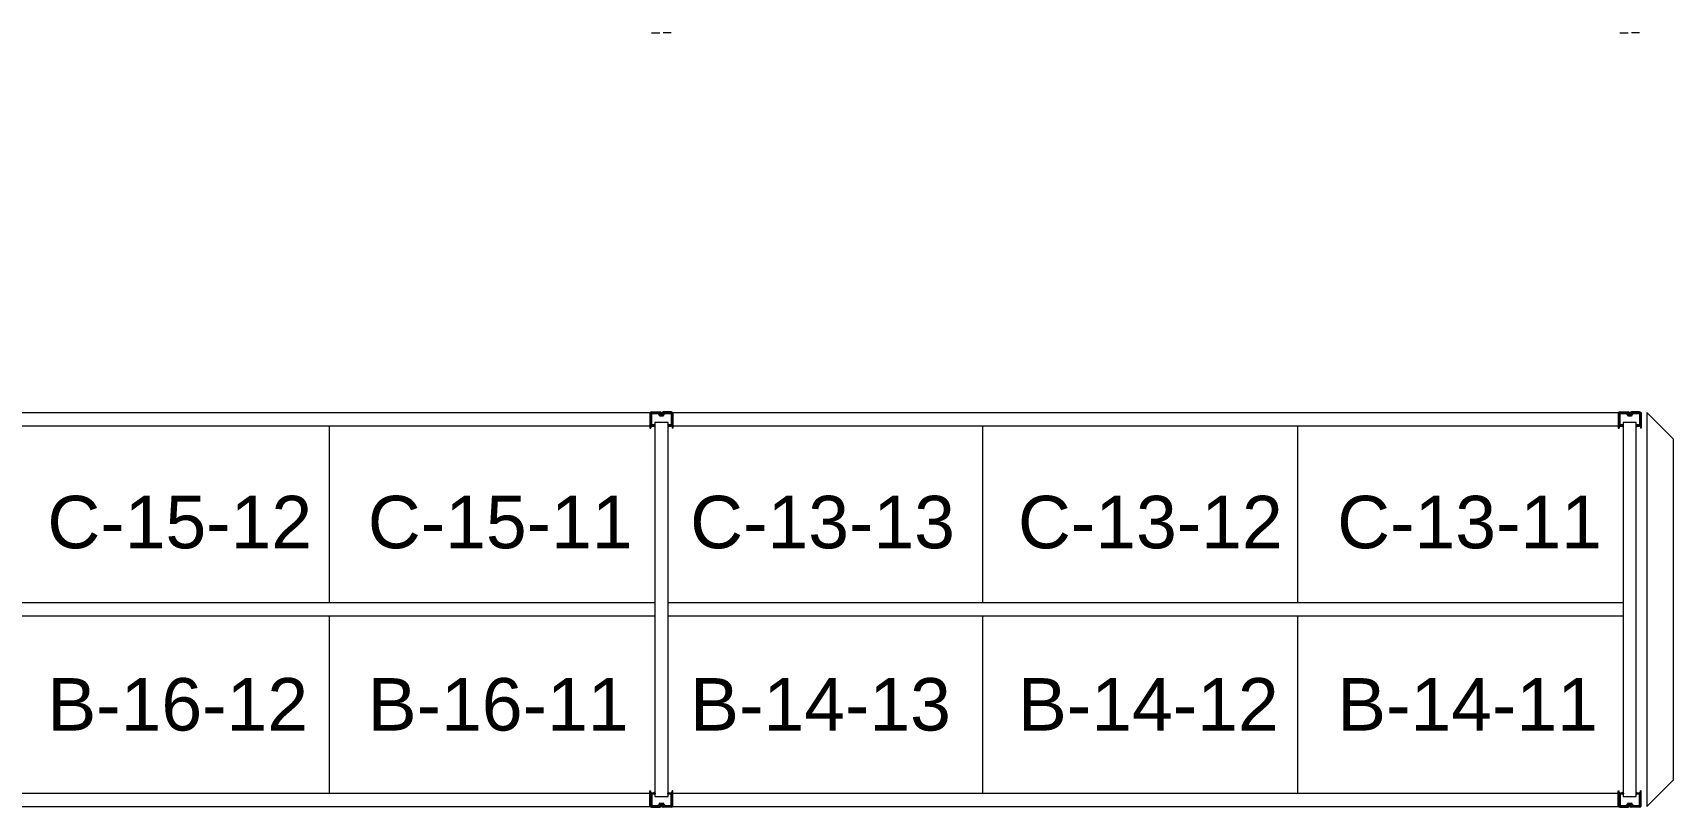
# Model space of a CAD drawing. Header units: inches. Extents: x 2743 to 10591, y -1604 to 5792.
# Drawn here: x 3618.7 to 3868.8, y 3573.9 to 3691.9 of the extents above; entities that cross this region are included whole.
import ezdxf

# ---------------------------------------------------------------- set-up
doc = ezdxf.new("R2010")
doc.units = ezdxf.units.IN
doc.header["$LTSCALE"] = 0.1875
doc.header["$MEASUREMENT"] = 0
for name, color, linetype, lineweight in [('22 Dimension', 7, 'Continuous', 5), ('32 Echelle', 160, 'Continuous', 15), ('33 Poutre', 30, 'Continuous', 15), ('37 Protection', 1, 'Continuous', 15)]:
    doc.layers.add(name, color=color, linetype=linetype, lineweight=lineweight)
doc.styles.add('arial', font='')
doc.styles.get('arial').set_extended_font_data('Arial')

msp = doc.modelspace()

# ---------------------------------------------------------------- hatches: boundary and pattern name
at = {"layer": '32 Echelle'}
for points in [[(3713.58382, 3631.78941), (3713.58382, 3631.97691), (3713.39632, 3631.97691)], [(3713.58382, 3631.78941), (3713.58382, 3631.97691), (3713.39632, 3631.97691)], [(3715.58382, 3631.78941), (3715.58382, 3631.97691), (3715.77132, 3631.97691)], [(3715.58382, 3631.78941), (3715.58382, 3631.97691), (3715.77132, 3631.97691)], [(3861.20882, 3631.78941), (3861.20882, 3631.97691), (3861.02132, 3631.97691)], [(3861.20882, 3631.78941), (3861.20882, 3631.97691), (3861.02132, 3631.97691)], [(3861.20882, 3631.78941), (3861.20882, 3631.97691), (3861.02132, 3631.97691)], [(3863.20882, 3631.78941), (3863.20882, 3631.97691), (3863.39632, 3631.97691)], [(3863.20882, 3631.78941), (3863.20882, 3631.97691), (3863.39632, 3631.97691)], [(3863.20882, 3631.78941), (3863.20882, 3631.97691), (3863.39632, 3631.97691)], [(3713.58382, 3576.16441), (3713.58382, 3575.97691), (3713.39632, 3575.97691)], [(3713.58382, 3576.16441), (3713.58382, 3575.97691), (3713.39632, 3575.97691)], [(3715.58382, 3576.16441), (3715.58382, 3575.97691), (3715.77132, 3575.97691)], [(3715.58382, 3576.16441), (3715.58382, 3575.97691), (3715.77132, 3575.97691)], [(3861.20882, 3576.16441), (3861.20882, 3575.97691), (3861.02132, 3575.97691)], [(3861.20882, 3576.16441), (3861.20882, 3575.97691), (3861.02132, 3575.97691)], [(3861.20882, 3576.16441), (3861.20882, 3575.97691), (3861.02132, 3575.97691)], [(3863.20882, 3576.16441), (3863.20882, 3575.97691), (3863.39632, 3575.97691)], [(3863.20882, 3576.16441), (3863.20882, 3575.97691), (3863.39632, 3575.97691)], [(3863.20882, 3576.16441), (3863.20882, 3575.97691), (3863.39632, 3575.97691)]]:
    msp.add_hatch(color=256, dxfattribs=at).paths.add_polyline_path(points)

# ---------------------------------------------------------------- linework, layer by layer
at = {"layer": '22 Dimension'}
for p, q in [((3663.95882, 3604.97691), (3663.95882, 3631.97691)), ((3763.58382, 3604.97691), (3763.58382, 3631.97691)), ((3811.58382, 3604.97691), (3811.58382, 3631.97691)), ((3713.58382, 3604.97691), (3567.95882, 3604.97691)), ((3861.20882, 3604.97691), (3715.58382, 3604.97691)), ((3713.58382, 3602.97691), (3567.95882, 3602.97691)), ((3663.95882, 3575.97691), (3663.95882, 3602.97691)), ((3861.20882, 3602.97691), (3715.58382, 3602.97691)), ((3763.58382, 3575.97691), (3763.58382, 3602.97691)), ((3811.58382, 3575.97691), (3811.58382, 3602.97691))]:
    msp.add_line(p, q, dxfattribs=at)
at = {"layer": '32 Echelle', "linetype": 'Continuous', "lineweight": 25}
for p, q in [((3714.07145, 3633.97691), (3713.14261, 3633.97691)), ((3714.07145, 3633.97691), (3713.14261, 3633.97691)), ((3713.14261, 3633.88691), (3714.07145, 3633.88691)), ((3713.14261, 3633.88691), (3714.07145, 3633.88691)), ((3714.1611, 3633.82057), (3714.20501, 3633.67693)), ((3714.1611, 3633.82057), (3714.20501, 3633.67693)), ((3714.29108, 3633.70325), (3714.24717, 3633.84688)), ((3714.29108, 3633.70325), (3714.24717, 3633.84688)), ((3714.92047, 3633.84688), (3714.87655, 3633.70325)), ((3714.92047, 3633.84688), (3714.87655, 3633.70325)), ((3714.96262, 3633.67693), (3715.00653, 3633.82057)), ((3714.96262, 3633.67693), (3715.00653, 3633.82057)), ((3716.02502, 3633.97691), (3715.09619, 3633.97691)), ((3716.02502, 3633.97691), (3715.09619, 3633.97691)), ((3715.09619, 3633.88691), (3716.02502, 3633.88691)), ((3715.09619, 3633.88691), (3716.02502, 3633.88691)), ((3861.69645, 3633.97691), (3860.76761, 3633.97691)), ((3861.69645, 3633.97691), (3860.76761, 3633.97691)), ((3861.69645, 3633.97691), (3860.76761, 3633.97691)), ((3860.76761, 3633.88691), (3861.69645, 3633.88691)), ((3860.76761, 3633.88691), (3861.69645, 3633.88691)), ((3860.76761, 3633.88691), (3861.69645, 3633.88691)), ((3861.7861, 3633.82057), (3861.83001, 3633.67693)), ((3861.7861, 3633.82057), (3861.83001, 3633.67693)), ((3861.7861, 3633.82057), (3861.83001, 3633.67693)), ((3861.91608, 3633.70325), (3861.87217, 3633.84688)), ((3861.91608, 3633.70325), (3861.87217, 3633.84688)), ((3861.91608, 3633.70325), (3861.87217, 3633.84688)), ((3862.54547, 3633.84688), (3862.50155, 3633.70325)), ((3862.54547, 3633.84688), (3862.50155, 3633.70325)), ((3862.54547, 3633.84688), (3862.50155, 3633.70325)), ((3862.58762, 3633.67693), (3862.63153, 3633.82057)), ((3862.58762, 3633.67693), (3862.63153, 3633.82057)), ((3862.58762, 3633.67693), (3862.63153, 3633.82057)), ((3863.65002, 3633.97691), (3862.72119, 3633.97691)), ((3863.65002, 3633.97691), (3862.72119, 3633.97691)), ((3863.65002, 3633.97691), (3862.72119, 3633.97691)), ((3862.72119, 3633.88691), (3863.65002, 3633.88691)), ((3862.72119, 3633.88691), (3863.65002, 3633.88691)), ((3862.72119, 3633.88691), (3863.65002, 3633.88691)), ((3712.95886, 3633.79316), (3712.95886, 3632.16066)), ((3712.95886, 3633.79316), (3712.95886, 3632.16066)), ((3713.04886, 3632.16066), (3713.04886, 3633.79316)), ((3713.04886, 3632.16066), (3713.04886, 3633.79316)), ((3713.55886, 3632.06691), (3713.14261, 3632.06691)), ((3713.55886, 3632.06691), (3713.14261, 3632.06691)), ((3713.14261, 3631.97691), (3713.55886, 3631.97691)), ((3713.14261, 3631.97691), (3713.55886, 3631.97691)), ((3713.55886, 3631.97691), (3713.55886, 3632.06691)), ((3713.55886, 3631.97691), (3713.55886, 3632.06691)), ((3714.7869, 3633.63691), (3714.38073, 3633.63691)), ((3714.7869, 3633.63691), (3714.38073, 3633.63691)), ((3714.38073, 3633.54691), (3714.7869, 3633.54691)), ((3714.38073, 3633.54691), (3714.7869, 3633.54691)), ((3716.02502, 3632.06691), (3715.60877, 3632.06691)), ((3715.60877, 3632.06691), (3715.60877, 3631.97691)), ((3716.02502, 3632.06691), (3715.60877, 3632.06691)), ((3715.60877, 3632.06691), (3715.60877, 3631.97691)), ((3715.60877, 3631.97691), (3716.02502, 3631.97691)), ((3715.60877, 3631.97691), (3716.02502, 3631.97691)), ((3716.11877, 3633.79316), (3716.11877, 3632.16066)), ((3716.11877, 3633.79316), (3716.11877, 3632.16066)), ((3716.20877, 3632.16066), (3716.20877, 3633.79316)), ((3716.20877, 3632.16066), (3716.20877, 3633.79316)), ((3860.58386, 3633.79316), (3860.58386, 3632.16066)), ((3860.58386, 3633.79316), (3860.58386, 3632.16066)), ((3860.58386, 3633.79316), (3860.58386, 3632.16066)), ((3860.67386, 3632.16066), (3860.67386, 3633.79316)), ((3860.67386, 3632.16066), (3860.67386, 3633.79316)), ((3860.67386, 3632.16066), (3860.67386, 3633.79316)), ((3861.18386, 3632.06691), (3860.76761, 3632.06691)), ((3861.18386, 3632.06691), (3860.76761, 3632.06691)), ((3861.18386, 3632.06691), (3860.76761, 3632.06691)), ((3860.76761, 3631.97691), (3861.18386, 3631.97691)), ((3860.76761, 3631.97691), (3861.18386, 3631.97691)), ((3860.76761, 3631.97691), (3861.18386, 3631.97691)), ((3861.18386, 3631.97691), (3861.18386, 3632.06691)), ((3861.18386, 3631.97691), (3861.18386, 3632.06691)), ((3861.18386, 3631.97691), (3861.18386, 3632.06691)), ((3862.4119, 3633.63691), (3862.00573, 3633.63691)), ((3862.4119, 3633.63691), (3862.00573, 3633.63691)), ((3862.4119, 3633.63691), (3862.00573, 3633.63691)), ((3862.00573, 3633.54691), (3862.4119, 3633.54691)), ((3862.00573, 3633.54691), (3862.4119, 3633.54691)), ((3862.00573, 3633.54691), (3862.4119, 3633.54691)), ((3863.65002, 3632.06691), (3863.23377, 3632.06691)), ((3863.23377, 3632.06691), (3863.23377, 3631.97691)), ((3863.65002, 3632.06691), (3863.23377, 3632.06691)), ((3863.23377, 3632.06691), (3863.23377, 3631.97691)), ((3863.65002, 3632.06691), (3863.23377, 3632.06691)), ((3863.23377, 3632.06691), (3863.23377, 3631.97691)), ((3863.23377, 3631.97691), (3863.65002, 3631.97691)), ((3863.23377, 3631.97691), (3863.65002, 3631.97691)), ((3863.23377, 3631.97691), (3863.65002, 3631.97691)), ((3863.74377, 3633.79316), (3863.74377, 3632.16066)), ((3863.74377, 3633.79316), (3863.74377, 3632.16066)), ((3863.74377, 3633.79316), (3863.74377, 3632.16066)), ((3863.83377, 3632.16066), (3863.83377, 3633.79316)), ((3863.83377, 3632.16066), (3863.83377, 3633.79316)), ((3863.83377, 3632.16066), (3863.83377, 3633.79316)), ((3712.95886, 3574.16066), (3712.95886, 3575.79316)), ((3712.95886, 3574.16066), (3712.95886, 3575.79316)), ((3713.04886, 3575.79316), (3713.04886, 3574.16066)), ((3713.04886, 3575.79316), (3713.04886, 3574.16066)), ((3713.14261, 3575.97691), (3713.55886, 3575.97691)), ((3713.14261, 3575.97691), (3713.55886, 3575.97691)), ((3713.55886, 3575.88691), (3713.14261, 3575.88691)), ((3713.55886, 3575.88691), (3713.14261, 3575.88691)), ((3713.14261, 3574.06691), (3714.07145, 3574.06691)), ((3713.14261, 3574.06691), (3714.07145, 3574.06691)), ((3714.07145, 3573.97691), (3713.14261, 3573.97691)), ((3714.07145, 3573.97691), (3713.14261, 3573.97691)), ((3713.55886, 3575.97691), (3713.55886, 3575.88691)), ((3713.55886, 3575.97691), (3713.55886, 3575.88691)), ((3714.1611, 3574.13325), (3714.20501, 3574.27688)), ((3714.1611, 3574.13325), (3714.20501, 3574.27688)), ((3714.29108, 3574.25057), (3714.24717, 3574.10693)), ((3714.29108, 3574.25057), (3714.24717, 3574.10693)), ((3714.38073, 3574.40691), (3714.7869, 3574.40691)), ((3714.38073, 3574.40691), (3714.7869, 3574.40691)), ((3714.7869, 3574.31691), (3714.38073, 3574.31691)), ((3714.7869, 3574.31691), (3714.38073, 3574.31691)), ((3714.92047, 3574.10693), (3714.87655, 3574.25057)), ((3714.92047, 3574.10693), (3714.87655, 3574.25057)), ((3714.96262, 3574.27688), (3715.00653, 3574.13325)), ((3714.96262, 3574.27688), (3715.00653, 3574.13325)), ((3715.09619, 3574.06691), (3716.02502, 3574.06691)), ((3715.09619, 3574.06691), (3716.02502, 3574.06691)), ((3716.02502, 3573.97691), (3715.09619, 3573.97691)), ((3716.02502, 3573.97691), (3715.09619, 3573.97691)), ((3715.60877, 3575.97691), (3716.02502, 3575.97691)), ((3715.60877, 3575.88691), (3715.60877, 3575.97691)), ((3715.60877, 3575.97691), (3716.02502, 3575.97691)), ((3715.60877, 3575.88691), (3715.60877, 3575.97691)), ((3716.02502, 3575.88691), (3715.60877, 3575.88691)), ((3716.02502, 3575.88691), (3715.60877, 3575.88691)), ((3716.11877, 3574.16066), (3716.11877, 3575.79316)), ((3716.11877, 3574.16066), (3716.11877, 3575.79316)), ((3716.20877, 3575.79316), (3716.20877, 3574.16066)), ((3716.20877, 3575.79316), (3716.20877, 3574.16066)), ((3860.58386, 3574.16066), (3860.58386, 3575.79316)), ((3860.58386, 3574.16066), (3860.58386, 3575.79316)), ((3860.58386, 3574.16066), (3860.58386, 3575.79316)), ((3860.67386, 3575.79316), (3860.67386, 3574.16066)), ((3860.67386, 3575.79316), (3860.67386, 3574.16066)), ((3860.67386, 3575.79316), (3860.67386, 3574.16066)), ((3860.76761, 3575.97691), (3861.18386, 3575.97691)), ((3860.76761, 3575.97691), (3861.18386, 3575.97691)), ((3860.76761, 3575.97691), (3861.18386, 3575.97691)), ((3861.18386, 3575.88691), (3860.76761, 3575.88691)), ((3861.18386, 3575.88691), (3860.76761, 3575.88691)), ((3861.18386, 3575.88691), (3860.76761, 3575.88691)), ((3860.76761, 3574.06691), (3861.69645, 3574.06691)), ((3860.76761, 3574.06691), (3861.69645, 3574.06691)), ((3860.76761, 3574.06691), (3861.69645, 3574.06691)), ((3861.69645, 3573.97691), (3860.76761, 3573.97691)), ((3861.69645, 3573.97691), (3860.76761, 3573.97691)), ((3861.69645, 3573.97691), (3860.76761, 3573.97691)), ((3861.18386, 3575.97691), (3861.18386, 3575.88691)), ((3861.18386, 3575.97691), (3861.18386, 3575.88691)), ((3861.18386, 3575.97691), (3861.18386, 3575.88691)), ((3861.7861, 3574.13325), (3861.83001, 3574.27688)), ((3861.7861, 3574.13325), (3861.83001, 3574.27688)), ((3861.7861, 3574.13325), (3861.83001, 3574.27688)), ((3861.91608, 3574.25057), (3861.87217, 3574.10693)), ((3861.91608, 3574.25057), (3861.87217, 3574.10693)), ((3861.91608, 3574.25057), (3861.87217, 3574.10693)), ((3862.00573, 3574.40691), (3862.4119, 3574.40691)), ((3862.00573, 3574.40691), (3862.4119, 3574.40691)), ((3862.00573, 3574.40691), (3862.4119, 3574.40691)), ((3862.4119, 3574.31691), (3862.00573, 3574.31691)), ((3862.4119, 3574.31691), (3862.00573, 3574.31691)), ((3862.4119, 3574.31691), (3862.00573, 3574.31691)), ((3862.54547, 3574.10693), (3862.50155, 3574.25057)), ((3862.54547, 3574.10693), (3862.50155, 3574.25057)), ((3862.54547, 3574.10693), (3862.50155, 3574.25057)), ((3862.58762, 3574.27688), (3862.63153, 3574.13325)), ((3862.58762, 3574.27688), (3862.63153, 3574.13325)), ((3862.58762, 3574.27688), (3862.63153, 3574.13325)), ((3862.72119, 3574.06691), (3863.65002, 3574.06691)), ((3862.72119, 3574.06691), (3863.65002, 3574.06691)), ((3862.72119, 3574.06691), (3863.65002, 3574.06691)), ((3863.65002, 3573.97691), (3862.72119, 3573.97691)), ((3863.65002, 3573.97691), (3862.72119, 3573.97691)), ((3863.65002, 3573.97691), (3862.72119, 3573.97691)), ((3863.23377, 3575.97691), (3863.65002, 3575.97691)), ((3863.23377, 3575.88691), (3863.23377, 3575.97691)), ((3863.23377, 3575.97691), (3863.65002, 3575.97691)), ((3863.23377, 3575.88691), (3863.23377, 3575.97691)), ((3863.23377, 3575.97691), (3863.65002, 3575.97691)), ((3863.23377, 3575.88691), (3863.23377, 3575.97691)), ((3863.65002, 3575.88691), (3863.23377, 3575.88691)), ((3863.65002, 3575.88691), (3863.23377, 3575.88691)), ((3863.65002, 3575.88691), (3863.23377, 3575.88691)), ((3863.74377, 3574.16066), (3863.74377, 3575.79316)), ((3863.74377, 3574.16066), (3863.74377, 3575.79316)), ((3863.74377, 3574.16066), (3863.74377, 3575.79316)), ((3863.83377, 3575.79316), (3863.83377, 3574.16066)), ((3863.83377, 3575.79316), (3863.83377, 3574.16066)), ((3863.83377, 3575.79316), (3863.83377, 3574.16066))]:
    msp.add_line(p, q, dxfattribs=at)
at = {"layer": '32 Echelle'}
for p, q in [((3713.58382, 3631.97691), (3713.39632, 3631.97691)), ((3713.58382, 3631.78941), (3713.39632, 3631.97691)), ((3713.58382, 3631.97691), (3713.39632, 3631.97691)), ((3713.58382, 3631.78941), (3713.39632, 3631.97691)), ((3715.58382, 3632.47691), (3713.58382, 3632.47691)), ((3713.58382, 3632.47691), (3713.58382, 3575.47691)), ((3715.58382, 3632.47691), (3713.58382, 3632.47691)), ((3713.58382, 3632.47691), (3713.58382, 3575.47691)), ((3713.58382, 3631.78941), (3713.58382, 3631.97691)), ((3713.58382, 3631.78941), (3713.58382, 3631.97691)), ((3715.58382, 3575.47691), (3715.58382, 3632.47691)), ((3715.58382, 3575.47691), (3715.58382, 3632.47691)), ((3715.58382, 3631.97691), (3715.77132, 3631.97691)), ((3715.58382, 3631.78941), (3715.58382, 3631.97691)), ((3715.58382, 3631.78941), (3715.77132, 3631.97691)), ((3715.58382, 3631.97691), (3715.77132, 3631.97691)), ((3715.58382, 3631.78941), (3715.58382, 3631.97691)), ((3715.58382, 3631.78941), (3715.77132, 3631.97691)), ((3861.20882, 3631.97691), (3861.02132, 3631.97691)), ((3861.20882, 3631.78941), (3861.02132, 3631.97691)), ((3861.20882, 3631.97691), (3861.02132, 3631.97691)), ((3861.20882, 3631.78941), (3861.02132, 3631.97691)), ((3861.20882, 3631.97691), (3861.02132, 3631.97691)), ((3861.20882, 3631.78941), (3861.02132, 3631.97691)), ((3863.20882, 3632.47691), (3861.20882, 3632.47691)), ((3861.20882, 3632.47691), (3861.20882, 3575.47691)), ((3863.20882, 3632.47691), (3861.20882, 3632.47691)), ((3861.20882, 3632.47691), (3861.20882, 3575.47691)), ((3863.20882, 3632.47691), (3861.20882, 3632.47691)), ((3861.20882, 3632.47691), (3861.20882, 3575.47691)), ((3861.20882, 3631.78941), (3861.20882, 3631.97691)), ((3861.20882, 3631.78941), (3861.20882, 3631.97691)), ((3861.20882, 3631.78941), (3861.20882, 3631.97691)), ((3863.20882, 3575.47691), (3863.20882, 3632.47691)), ((3863.20882, 3575.47691), (3863.20882, 3632.47691)), ((3863.20882, 3575.47691), (3863.20882, 3632.47691)), ((3863.20882, 3631.97691), (3863.39632, 3631.97691)), ((3863.20882, 3631.78941), (3863.20882, 3631.97691)), ((3863.20882, 3631.78941), (3863.39632, 3631.97691)), ((3863.20882, 3631.97691), (3863.39632, 3631.97691)), ((3863.20882, 3631.78941), (3863.20882, 3631.97691)), ((3863.20882, 3631.78941), (3863.39632, 3631.97691)), ((3863.20882, 3631.97691), (3863.39632, 3631.97691)), ((3863.20882, 3631.78941), (3863.20882, 3631.97691)), ((3863.20882, 3631.78941), (3863.39632, 3631.97691)), ((3713.58382, 3576.16441), (3713.39632, 3575.97691)), ((3713.58382, 3576.16441), (3713.39632, 3575.97691)), ((3713.58382, 3575.97691), (3713.39632, 3575.97691)), ((3713.58382, 3575.97691), (3713.39632, 3575.97691)), ((3713.58382, 3576.16441), (3713.58382, 3575.97691)), ((3713.58382, 3576.16441), (3713.58382, 3575.97691)), ((3713.58382, 3575.47691), (3715.58382, 3575.47691)), ((3713.58382, 3575.47691), (3715.58382, 3575.47691)), ((3715.58382, 3576.16441), (3715.58382, 3575.97691)), ((3715.58382, 3576.16441), (3715.77132, 3575.97691)), ((3715.58382, 3576.16441), (3715.58382, 3575.97691)), ((3715.58382, 3576.16441), (3715.77132, 3575.97691)), ((3715.58382, 3575.97691), (3715.77132, 3575.97691)), ((3715.58382, 3575.97691), (3715.77132, 3575.97691)), ((3861.20882, 3576.16441), (3861.02132, 3575.97691)), ((3861.20882, 3576.16441), (3861.02132, 3575.97691)), ((3861.20882, 3576.16441), (3861.02132, 3575.97691)), ((3861.20882, 3575.97691), (3861.02132, 3575.97691)), ((3861.20882, 3575.97691), (3861.02132, 3575.97691)), ((3861.20882, 3575.97691), (3861.02132, 3575.97691)), ((3861.20882, 3576.16441), (3861.20882, 3575.97691)), ((3861.20882, 3576.16441), (3861.20882, 3575.97691)), ((3861.20882, 3576.16441), (3861.20882, 3575.97691)), ((3861.20882, 3575.47691), (3863.20882, 3575.47691)), ((3861.20882, 3575.47691), (3863.20882, 3575.47691)), ((3861.20882, 3575.47691), (3863.20882, 3575.47691)), ((3863.20882, 3576.16441), (3863.20882, 3575.97691)), ((3863.20882, 3576.16441), (3863.39632, 3575.97691)), ((3863.20882, 3576.16441), (3863.20882, 3575.97691)), ((3863.20882, 3576.16441), (3863.39632, 3575.97691)), ((3863.20882, 3576.16441), (3863.20882, 3575.97691)), ((3863.20882, 3576.16441), (3863.39632, 3575.97691)), ((3863.20882, 3575.97691), (3863.39632, 3575.97691)), ((3863.20882, 3575.97691), (3863.39632, 3575.97691)), ((3863.20882, 3575.97691), (3863.39632, 3575.97691))]:
    msp.add_line(p, q, dxfattribs=at)
at = {"layer": '32 Echelle', "linetype": 'Continuous', "lineweight": 25}
for centre, radius, start, end in [((3713.14261, 3633.79316), 0.18375, 90, 180), ((3713.14261, 3633.79316), 0.18375, 90, 180), ((3713.14261, 3633.79316), 0.09375, 90, 180), ((3713.14261, 3633.79316), 0.09375, 90, 180), ((3714.07145, 3633.79316), 0.18375, 17, 90), ((3714.07145, 3633.79316), 0.18375, 17, 90), ((3714.07145, 3633.79316), 0.09375, 17, 90), ((3714.07145, 3633.79316), 0.09375, 17, 90), ((3715.09619, 3633.79316), 0.18375, 90, 163), ((3715.09619, 3633.79316), 0.18375, 90, 163), ((3715.09619, 3633.79316), 0.09375, 90, 163), ((3715.09619, 3633.79316), 0.09375, 90, 163), ((3716.02502, 3633.79316), 0.18375, 0, 90), ((3716.02502, 3633.79316), 0.18375, 0, 90), ((3716.02502, 3633.79316), 0.09375, 0, 90), ((3716.02502, 3633.79316), 0.09375, 0, 90), ((3860.76761, 3633.79316), 0.18375, 90, 180), ((3860.76761, 3633.79316), 0.18375, 90, 180), ((3860.76761, 3633.79316), 0.18375, 90, 180), ((3860.76761, 3633.79316), 0.09375, 90, 180), ((3860.76761, 3633.79316), 0.09375, 90, 180), ((3860.76761, 3633.79316), 0.09375, 90, 180), ((3861.69645, 3633.79316), 0.18375, 17, 90), ((3861.69645, 3633.79316), 0.18375, 17, 90), ((3861.69645, 3633.79316), 0.18375, 17, 90), ((3861.69645, 3633.79316), 0.09375, 17, 90), ((3861.69645, 3633.79316), 0.09375, 17, 90), ((3861.69645, 3633.79316), 0.09375, 17, 90), ((3862.72119, 3633.79316), 0.18375, 90, 163), ((3862.72119, 3633.79316), 0.18375, 90, 163), ((3862.72119, 3633.79316), 0.18375, 90, 163), ((3862.72119, 3633.79316), 0.09375, 90, 163), ((3862.72119, 3633.79316), 0.09375, 90, 163), ((3862.72119, 3633.79316), 0.09375, 90, 163), ((3863.65002, 3633.79316), 0.18375, 0, 90), ((3863.65002, 3633.79316), 0.18375, 0, 90), ((3863.65002, 3633.79316), 0.18375, 0, 90), ((3863.65002, 3633.79316), 0.09375, 0, 90), ((3863.65002, 3633.79316), 0.09375, 0, 90), ((3863.65002, 3633.79316), 0.09375, 0, 90), ((3713.14261, 3632.16066), 0.18375, 180, 270), ((3713.14261, 3632.16066), 0.18375, 180, 270), ((3713.14261, 3632.16066), 0.09375, 180, 270), ((3713.14261, 3632.16066), 0.09375, 180, 270), ((3714.38073, 3633.73066), 0.18375, 197, 270), ((3714.38073, 3633.73066), 0.18375, 197, 270), ((3714.38073, 3633.73066), 0.09375, 197, 270), ((3714.38073, 3633.73066), 0.09375, 197, 270), ((3714.7869, 3633.73066), 0.09375, 270, 343), ((3714.7869, 3633.73066), 0.09375, 270, 343), ((3714.7869, 3633.73066), 0.18375, 270, 343), ((3714.7869, 3633.73066), 0.18375, 270, 343), ((3716.02502, 3632.16066), 0.09375, 270, 0), ((3716.02502, 3632.16066), 0.18375, 270, 0), ((3716.02502, 3632.16066), 0.09375, 270, 0), ((3716.02502, 3632.16066), 0.18375, 270, 0), ((3860.76761, 3632.16066), 0.18375, 180, 270), ((3860.76761, 3632.16066), 0.18375, 180, 270), ((3860.76761, 3632.16066), 0.18375, 180, 270), ((3860.76761, 3632.16066), 0.09375, 180, 270), ((3860.76761, 3632.16066), 0.09375, 180, 270), ((3860.76761, 3632.16066), 0.09375, 180, 270), ((3862.00573, 3633.73066), 0.18375, 197, 270), ((3862.00573, 3633.73066), 0.18375, 197, 270), ((3862.00573, 3633.73066), 0.18375, 197, 270), ((3862.00573, 3633.73066), 0.09375, 197, 270), ((3862.00573, 3633.73066), 0.09375, 197, 270), ((3862.00573, 3633.73066), 0.09375, 197, 270), ((3862.4119, 3633.73066), 0.09375, 270, 343), ((3862.4119, 3633.73066), 0.09375, 270, 343), ((3862.4119, 3633.73066), 0.09375, 270, 343), ((3862.4119, 3633.73066), 0.18375, 270, 343), ((3862.4119, 3633.73066), 0.18375, 270, 343), ((3862.4119, 3633.73066), 0.18375, 270, 343), ((3863.65002, 3632.16066), 0.09375, 270, 0), ((3863.65002, 3632.16066), 0.18375, 270, 0), ((3863.65002, 3632.16066), 0.09375, 270, 0), ((3863.65002, 3632.16066), 0.18375, 270, 0), ((3863.65002, 3632.16066), 0.09375, 270, 0), ((3863.65002, 3632.16066), 0.18375, 270, 0), ((3713.14261, 3575.79316), 0.18375, 90, 180), ((3713.14261, 3575.79316), 0.18375, 90, 180), ((3713.14261, 3574.16066), 0.18375, 180, 270), ((3713.14261, 3574.16066), 0.18375, 180, 270), ((3713.14261, 3575.79316), 0.09375, 90, 180), ((3713.14261, 3575.79316), 0.09375, 90, 180), ((3713.14261, 3574.16066), 0.09375, 180, 270), ((3713.14261, 3574.16066), 0.09375, 180, 270), ((3714.07145, 3574.16066), 0.09375, 270, 343), ((3714.07145, 3574.16066), 0.09375, 270, 343), ((3714.07145, 3574.16066), 0.18375, 270, 343), ((3714.07145, 3574.16066), 0.18375, 270, 343), ((3714.38073, 3574.22316), 0.18375, 90, 163), ((3714.38073, 3574.22316), 0.18375, 90, 163), ((3714.38073, 3574.22316), 0.09375, 90, 163), ((3714.38073, 3574.22316), 0.09375, 90, 163), ((3714.7869, 3574.22316), 0.18375, 17, 90), ((3714.7869, 3574.22316), 0.18375, 17, 90), ((3714.7869, 3574.22316), 0.09375, 17, 90), ((3714.7869, 3574.22316), 0.09375, 17, 90), ((3715.09619, 3574.16066), 0.18375, 197, 270), ((3715.09619, 3574.16066), 0.18375, 197, 270), ((3715.09619, 3574.16066), 0.09375, 197, 270), ((3715.09619, 3574.16066), 0.09375, 197, 270), ((3716.02502, 3575.79316), 0.18375, 0, 90), ((3716.02502, 3575.79316), 0.18375, 0, 90), ((3716.02502, 3575.79316), 0.09375, 0, 90), ((3716.02502, 3575.79316), 0.09375, 0, 90), ((3716.02502, 3574.16066), 0.09375, 270, 0), ((3716.02502, 3574.16066), 0.18375, 270, 0), ((3716.02502, 3574.16066), 0.09375, 270, 0), ((3716.02502, 3574.16066), 0.18375, 270, 0), ((3860.76761, 3575.79316), 0.18375, 90, 180), ((3860.76761, 3575.79316), 0.18375, 90, 180), ((3860.76761, 3575.79316), 0.18375, 90, 180), ((3860.76761, 3574.16066), 0.18375, 180, 270), ((3860.76761, 3574.16066), 0.18375, 180, 270), ((3860.76761, 3574.16066), 0.18375, 180, 270), ((3860.76761, 3575.79316), 0.09375, 90, 180), ((3860.76761, 3575.79316), 0.09375, 90, 180), ((3860.76761, 3575.79316), 0.09375, 90, 180), ((3860.76761, 3574.16066), 0.09375, 180, 270), ((3860.76761, 3574.16066), 0.09375, 180, 270), ((3860.76761, 3574.16066), 0.09375, 180, 270), ((3861.69645, 3574.16066), 0.09375, 270, 343), ((3861.69645, 3574.16066), 0.09375, 270, 343), ((3861.69645, 3574.16066), 0.09375, 270, 343), ((3861.69645, 3574.16066), 0.18375, 270, 343), ((3861.69645, 3574.16066), 0.18375, 270, 343), ((3861.69645, 3574.16066), 0.18375, 270, 343), ((3862.00573, 3574.22316), 0.18375, 90, 163), ((3862.00573, 3574.22316), 0.18375, 90, 163), ((3862.00573, 3574.22316), 0.18375, 90, 163), ((3862.00573, 3574.22316), 0.09375, 90, 163), ((3862.00573, 3574.22316), 0.09375, 90, 163), ((3862.00573, 3574.22316), 0.09375, 90, 163), ((3862.4119, 3574.22316), 0.18375, 17, 90), ((3862.4119, 3574.22316), 0.18375, 17, 90), ((3862.4119, 3574.22316), 0.18375, 17, 90), ((3862.4119, 3574.22316), 0.09375, 17, 90), ((3862.4119, 3574.22316), 0.09375, 17, 90), ((3862.4119, 3574.22316), 0.09375, 17, 90), ((3862.72119, 3574.16066), 0.18375, 197, 270), ((3862.72119, 3574.16066), 0.18375, 197, 270), ((3862.72119, 3574.16066), 0.18375, 197, 270), ((3862.72119, 3574.16066), 0.09375, 197, 270), ((3862.72119, 3574.16066), 0.09375, 197, 270), ((3862.72119, 3574.16066), 0.09375, 197, 270), ((3863.65002, 3575.79316), 0.18375, 0, 90), ((3863.65002, 3575.79316), 0.18375, 0, 90), ((3863.65002, 3575.79316), 0.18375, 0, 90), ((3863.65002, 3575.79316), 0.09375, 0, 90), ((3863.65002, 3575.79316), 0.09375, 0, 90), ((3863.65002, 3575.79316), 0.09375, 0, 90), ((3863.65002, 3574.16066), 0.09375, 270, 0), ((3863.65002, 3574.16066), 0.18375, 270, 0), ((3863.65002, 3574.16066), 0.09375, 270, 0), ((3863.65002, 3574.16066), 0.18375, 270, 0), ((3863.65002, 3574.16066), 0.09375, 270, 0), ((3863.65002, 3574.16066), 0.18375, 270, 0)]:
    msp.add_arc(centre, radius, start, end, dxfattribs=at)
at = {"layer": '33 Poutre'}
for p, q in [((3713.07782, 3691.85791), (3714.33982, 3691.85791)), ((3716.08982, 3691.85791), (3714.82782, 3691.85791)), ((3860.70282, 3691.85791), (3861.96482, 3691.85791)), ((3860.70282, 3691.85791), (3861.96482, 3691.85791)), ((3863.71482, 3691.85791), (3862.45282, 3691.85791)), ((3568.70882, 3633.97691), (3712.83382, 3633.97691)), ((3712.83382, 3633.97691), (3712.83382, 3631.97691)), ((3712.83382, 3633.85191), (3712.83382, 3631.59591)), ((3712.95282, 3633.85191), (3712.95282, 3631.59591)), ((3713.07782, 3634.09591), (3714.33982, 3634.09591)), ((3714.33982, 3633.97691), (3713.07782, 3633.97691)), ((3714.46482, 3633.63691), (3714.46482, 3633.85191)), ((3714.58382, 3633.63691), (3714.58382, 3633.85191)), ((3714.58382, 3633.63691), (3714.58382, 3633.85191)), ((3714.70282, 3633.63691), (3714.70282, 3633.85191)), ((3716.08982, 3634.09591), (3714.82782, 3634.09591)), ((3714.82782, 3633.97691), (3716.08982, 3633.97691)), ((3716.21482, 3633.85191), (3716.21482, 3631.59591)), ((3716.33382, 3633.97691), (3860.45882, 3633.97691)), ((3716.33382, 3633.97691), (3716.33382, 3631.97691)), ((3716.33382, 3633.85191), (3716.33382, 3631.59591)), ((3860.45882, 3633.97691), (3860.45882, 3631.97691)), ((3860.45882, 3633.97691), (3860.45882, 3631.97691)), ((3860.45882, 3633.85191), (3860.45882, 3631.59591)), ((3860.45882, 3633.85191), (3860.45882, 3631.59591)), ((3860.57782, 3633.85191), (3860.57782, 3631.59591)), ((3860.57782, 3633.85191), (3860.57782, 3631.59591)), ((3860.70282, 3634.09591), (3861.96482, 3634.09591)), ((3860.70282, 3634.09591), (3861.96482, 3634.09591)), ((3861.96482, 3633.97691), (3860.70282, 3633.97691)), ((3861.96482, 3633.97691), (3860.70282, 3633.97691)), ((3862.08982, 3633.63691), (3862.08982, 3633.85191)), ((3862.08982, 3633.63691), (3862.08982, 3633.85191)), ((3862.20882, 3633.63691), (3862.20882, 3633.85191)), ((3862.20882, 3633.63691), (3862.20882, 3633.85191)), ((3862.20882, 3633.63691), (3862.20882, 3633.85191)), ((3862.32782, 3633.63691), (3862.32782, 3633.85191)), ((3863.71482, 3634.09591), (3862.45282, 3634.09591)), ((3862.45282, 3633.97691), (3863.71482, 3633.97691)), ((3863.83982, 3633.85191), (3863.83982, 3631.59591)), ((3863.95882, 3633.97691), (3863.95882, 3631.97691)), ((3863.95882, 3633.85191), (3863.95882, 3631.59591)), ((3568.70882, 3631.97691), (3712.83382, 3631.97691)), ((3712.83382, 3631.59591), (3712.95282, 3631.59591)), ((3714.46482, 3633.63691), (3714.58382, 3633.63691)), ((3714.70282, 3633.63691), (3714.58382, 3633.63691)), ((3716.33382, 3631.59591), (3716.21482, 3631.59591)), ((3716.33382, 3631.97691), (3860.45882, 3631.97691)), ((3860.45882, 3631.59591), (3860.57782, 3631.59591)), ((3860.45882, 3631.59591), (3860.57782, 3631.59591)), ((3862.08982, 3633.63691), (3862.20882, 3633.63691)), ((3862.08982, 3633.63691), (3862.20882, 3633.63691)), ((3862.32782, 3633.63691), (3862.20882, 3633.63691)), ((3863.95882, 3631.59591), (3863.83982, 3631.59591)), ((3712.83382, 3574.10191), (3712.83382, 3576.35791)), ((3712.83382, 3576.35791), (3712.95282, 3576.35791)), ((3712.95282, 3574.10191), (3712.95282, 3576.35791)), ((3716.33382, 3576.35791), (3716.21482, 3576.35791)), ((3716.21482, 3574.10191), (3716.21482, 3576.35791)), ((3716.33382, 3574.10191), (3716.33382, 3576.35791)), ((3860.45882, 3574.10191), (3860.45882, 3576.35791)), ((3860.45882, 3576.35791), (3860.57782, 3576.35791)), ((3860.45882, 3574.10191), (3860.45882, 3576.35791)), ((3860.45882, 3576.35791), (3860.57782, 3576.35791)), ((3860.57782, 3574.10191), (3860.57782, 3576.35791)), ((3860.57782, 3574.10191), (3860.57782, 3576.35791)), ((3863.95882, 3576.35791), (3863.83982, 3576.35791)), ((3863.83982, 3574.10191), (3863.83982, 3576.35791)), ((3863.95882, 3574.10191), (3863.95882, 3576.35791)), ((3568.70882, 3575.97691), (3712.83382, 3575.97691)), ((3568.70882, 3573.97691), (3712.83382, 3573.97691)), ((3712.83382, 3573.97691), (3712.83382, 3575.97691)), ((3714.33982, 3573.97691), (3713.07782, 3573.97691)), ((3713.07782, 3573.85791), (3714.33982, 3573.85791)), ((3714.46482, 3574.31691), (3714.46482, 3574.10191)), ((3714.46482, 3574.31691), (3714.58382, 3574.31691)), ((3714.58382, 3574.31691), (3714.58382, 3574.10191)), ((3714.58382, 3574.31691), (3714.58382, 3574.10191)), ((3714.70282, 3574.31691), (3714.58382, 3574.31691)), ((3714.70282, 3574.31691), (3714.70282, 3574.10191)), ((3714.82782, 3573.97691), (3716.08982, 3573.97691)), ((3716.08982, 3573.85791), (3714.82782, 3573.85791)), ((3716.33382, 3575.97691), (3860.45882, 3575.97691)), ((3716.33382, 3573.97691), (3716.33382, 3575.97691)), ((3716.33382, 3573.97691), (3860.45882, 3573.97691)), ((3860.45882, 3573.97691), (3860.45882, 3575.97691)), ((3860.45882, 3573.97691), (3860.45882, 3575.97691)), ((3861.96482, 3573.97691), (3860.70282, 3573.97691)), ((3861.96482, 3573.97691), (3860.70282, 3573.97691)), ((3860.70282, 3573.85791), (3861.96482, 3573.85791)), ((3860.70282, 3573.85791), (3861.96482, 3573.85791)), ((3862.08982, 3574.31691), (3862.08982, 3574.10191)), ((3862.08982, 3574.31691), (3862.20882, 3574.31691)), ((3862.08982, 3574.31691), (3862.08982, 3574.10191)), ((3862.08982, 3574.31691), (3862.20882, 3574.31691)), ((3862.20882, 3574.31691), (3862.20882, 3574.10191)), ((3862.32782, 3574.31691), (3862.20882, 3574.31691)), ((3862.20882, 3574.31691), (3862.20882, 3574.10191)), ((3862.20882, 3574.31691), (3862.20882, 3574.10191)), ((3862.32782, 3574.31691), (3862.32782, 3574.10191)), ((3862.45282, 3573.97691), (3863.71482, 3573.97691)), ((3863.71482, 3573.85791), (3862.45282, 3573.85791)), ((3863.95882, 3573.97691), (3863.95882, 3575.97691))]:
    msp.add_line(p, q, dxfattribs=at)
for centre, radius, start, end in [((3713.07782, 3633.85191), 0.244, 90, 180), ((3713.07782, 3633.85191), 0.125, 90, 180), ((3714.33982, 3633.85191), 0.244, 0, 90), ((3714.33982, 3633.85191), 0.125, 0, 90), ((3714.82782, 3633.85191), 0.244, 90, 180), ((3714.82782, 3633.85191), 0.125, 90, 180), ((3716.08982, 3633.85191), 0.244, 0, 90), ((3716.08982, 3633.85191), 0.125, 0, 90), ((3860.70282, 3633.85191), 0.244, 90, 180), ((3860.70282, 3633.85191), 0.244, 90, 180), ((3860.70282, 3633.85191), 0.125, 90, 180), ((3860.70282, 3633.85191), 0.125, 90, 180), ((3861.96482, 3633.85191), 0.244, 0, 90), ((3861.96482, 3633.85191), 0.244, 0, 90), ((3861.96482, 3633.85191), 0.125, 0, 90), ((3861.96482, 3633.85191), 0.125, 0, 90), ((3862.45282, 3633.85191), 0.244, 90, 180), ((3862.45282, 3633.85191), 0.125, 90, 180), ((3863.71482, 3633.85191), 0.244, 0, 90), ((3863.71482, 3633.85191), 0.125, 0, 90), ((3713.07782, 3574.10191), 0.244, 180, 270), ((3713.07782, 3574.10191), 0.125, 180, 270), ((3714.33982, 3574.10191), 0.125, 270, 0), ((3714.33982, 3574.10191), 0.244, 270, 0), ((3714.82782, 3574.10191), 0.244, 180, 270), ((3714.82782, 3574.10191), 0.125, 180, 270), ((3716.08982, 3574.10191), 0.244, 270, 0), ((3716.08982, 3574.10191), 0.125, 270, 0), ((3860.70282, 3574.10191), 0.244, 180, 270), ((3860.70282, 3574.10191), 0.244, 180, 270), ((3860.70282, 3574.10191), 0.125, 180, 270), ((3860.70282, 3574.10191), 0.125, 180, 270), ((3861.96482, 3574.10191), 0.125, 270, 0), ((3861.96482, 3574.10191), 0.244, 270, 0), ((3861.96482, 3574.10191), 0.125, 270, 0), ((3861.96482, 3574.10191), 0.244, 270, 0), ((3862.45282, 3574.10191), 0.244, 180, 270), ((3862.45282, 3574.10191), 0.125, 180, 270), ((3863.71482, 3574.10191), 0.244, 270, 0), ((3863.71482, 3574.10191), 0.125, 270, 0)]:
    msp.add_arc(centre, radius, start, end, dxfattribs=at)
at = {"layer": '37 Protection'}
for p, q in [((3864.83377, 3633.97691), (3864.83377, 3573.97691)), ((3864.83377, 3633.97691), (3868.83377, 3629.97691)), ((3868.83377, 3629.97691), (3868.83377, 3577.97691)), ((3864.83377, 3573.97691), (3868.83377, 3577.97691))]:
    msp.add_line(p, q, dxfattribs=at)

# ---------------------------------------------------------------- texts
at = {"layer": '22 Dimension', "char_height": 8, "attachment_point": 1, "style": 'arial'}
for s, insert in [('{\\fArial Unicode MS|b0|i0|c0|p2;\\C8;C-15-12}', (3620.95972, 3621.30356)), ('{\\fArial Unicode MS|b0|i0|c0|p2;\\C8;C-15-11}', (3669.81252, 3621.30356)), ('{\\fArial Unicode MS|b0|i0|c0|p2;\\C8;C-13-13}', (3718.95715, 3621.30356)), ('{\\fArial Unicode MS|b0|i0|c0|p2;\\C8;C-13-12}', (3768.93736, 3621.30356)), ('{\\fArial Unicode MS|b0|i0|c0|p2;\\C8;C-13-11}', (3817.60231, 3621.30356)), ('{\\fArial Unicode MS|b0|i0|c0|p2;\\C8;B-16-12}', (3620.95972, 3593.53201)), ('{\\fArial Unicode MS|b0|i0|c0|p2;\\C8;B-16-11}', (3669.81252, 3593.53201)), ('{\\fArial Unicode MS|b0|i0|c0|p2;\\C8;B-14-13}', (3718.95715, 3593.53201)), ('{\\fArial Unicode MS|b0|i0|c0|p2;\\C8;B-14-12}', (3768.93736, 3593.53201)), ('{\\fArial Unicode MS|b0|i0|c0|p2;\\C8;B-14-11}', (3817.60231, 3593.53201))]:
    msp.add_mtext_dynamic_manual_height_columns(s, width=68.8901007, gutter_width=5, heights=[0], dxfattribs=dict(at, insert=insert))

doc.saveas('drawing.dxf')
